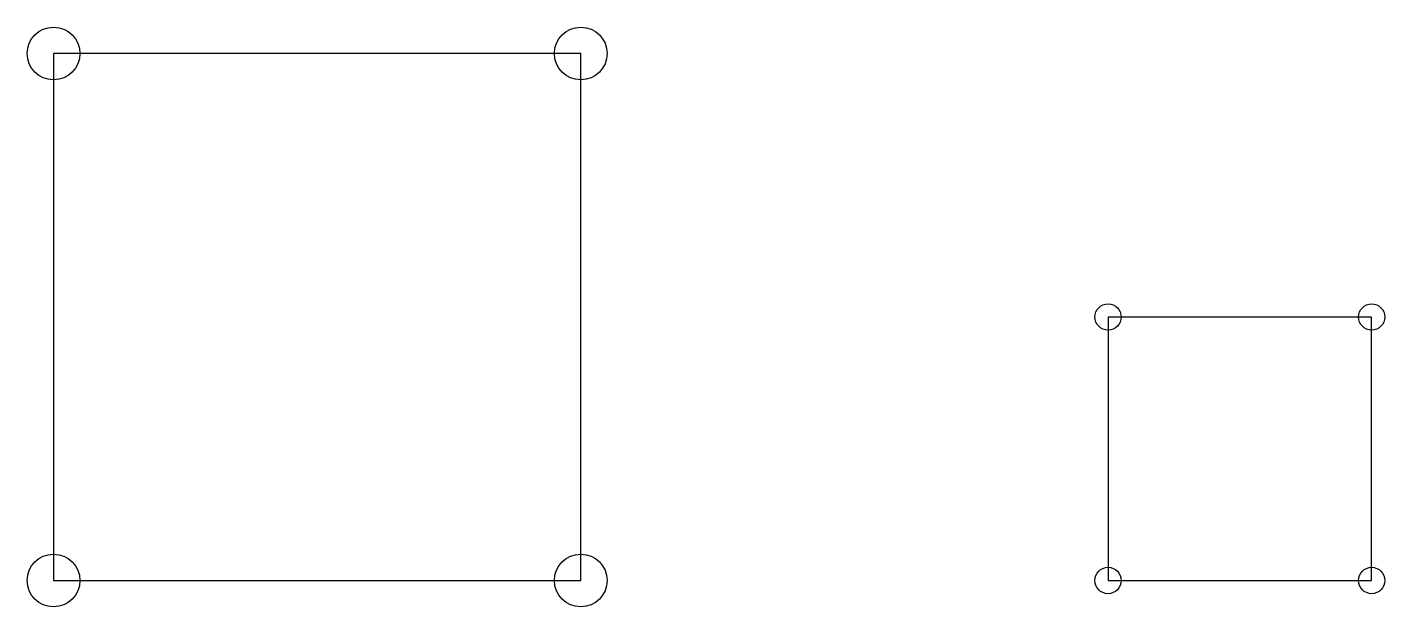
# Model space of a CAD drawing. Header units: metres. Extents: x 19.5 to 45.2, y 19.5 to 30.5.
import ezdxf

# ---------------------------------------------------------------- set-up
doc = ezdxf.new("R2010")
doc.units = ezdxf.units.M

# ---------------------------------------------------------------- blocks, each defined once
blk = doc.blocks.new('BOLT_HOLE')
blk.add_circle((0, 0), 0.5)
blk = doc.blocks.new('BOLT_PATTERN')
blk.add_lwpolyline([(0, 0), (10, 0), (10, 10), (0, 10), (0, 0)])
for p in [(0, 10), (10, 10), (0, 0), (10, 0)]:
    blk.add_blockref('BOLT_HOLE', p)

msp = doc.modelspace()

# ---------------------------------------------------------------- block references
msp.add_blockref('BOLT_PATTERN', (20, 20))
at = {"xscale": 0.5, "yscale": 0.5}
msp.add_blockref('BOLT_PATTERN', (40, 20), dxfattribs=at)

doc.saveas('drawing.dxf')
